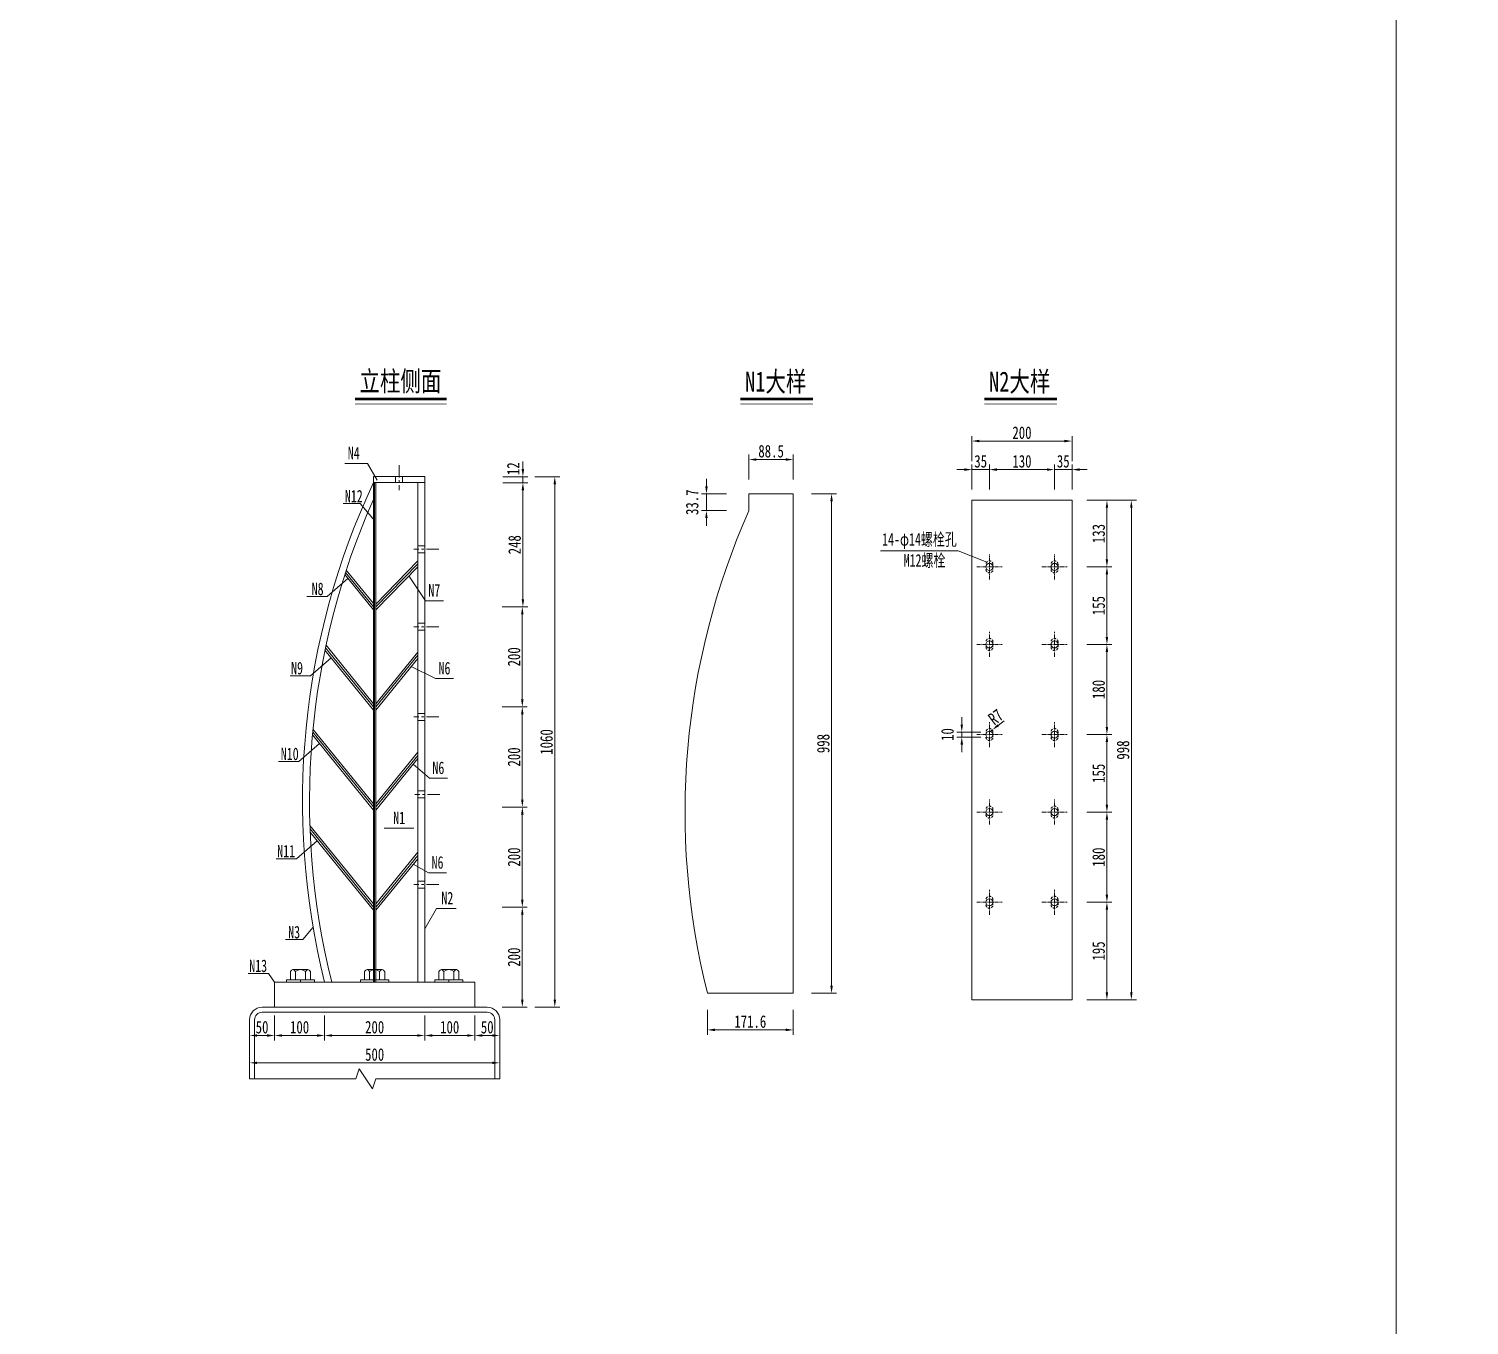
# Model space of a CAD drawing. Extents: x 98573 to 114325, y 0 to 100142.
# Drawn here: x 103129 to 106008, y 53101 to 55691 of the extents above; entities that cross this region are included whole.
import ezdxf

# ---------------------------------------------------------------- set-up
doc = ezdxf.new("R2010")
doc.units = 0
doc.header["$MEASUREMENT"] = 0
doc.linetypes.add('CENTERX2', pattern=[4, 2.5, -0.5, 0.5, -0.5])
doc.linetypes.add('DASHED2', pattern=[0.375, 0.25, -0.125])
doc.layers.get('0').update_dxf_attribs({"lineweight": 13})
doc.layers.get('Defpoints').update_dxf_attribs({"color": 9, "lineweight": 5})
for name, color, linetype, lineweight in [('dashed', 4, 'DASHED2', 5), ('中心线', 2, 'CENTERX2', 15), ('文字', 7, 'Continuous', 5), ('文字说明', 7, 'Continuous', 5), ('标注', 4, 'Continuous', 13), ('涪江 尺寸标注线', 4, 'Continuous', 13), ('涪江 钢板双线', 1, 'Continuous', 13), ('细线', 4, 'Continuous', 13)]:
    doc.layers.add(name, color=color, linetype=linetype, lineweight=lineweight)
doc.styles.get("Standard").update_dxf_attribs({"font": '仿宋_GB2312.ttf', "width": 0.75})
doc.dimstyles.new('0.1', dxfattribs={"dimscale": 0, "dimtxt": 2.5, "dimasz": 1.5, "dimexe": 1, "dimexo": 1, "dimgap": 0.4, "dimtad": 1, "dimdec": 1, "dimdsep": 46, "dimtxsty": 'Standard', "dimcen": 0.2, "dimclrd": 256, "dimclre": 256, "dimclrt": 256, "dimadec": 3, "dimazin": 2, "dimtfac": 1, "dimtdec": 1, "dimtmove": 2, "dimatfit": 3, "dimfxl": 4, "dimfxlon": 1, "dimtolj": 1, "dimtzin": 0, "dimlwd": -1, "dimlwe": -1, "dimarcsym": 0})

# ---------------------------------------------------------------- blocks, each defined once
blk = doc.blocks.new('*D469')
at = {"layer": 'Defpoints', "color": 0, "transparency": 16777216}
for p in [(103935, 54784.4), (103944.5, 54796.4), (104116.9, 54784.4)]:
    blk.add_point(p, dxfattribs=at)
at = {"layer": '标注', "color": 4, "transparency": 16777216}
for p, q in [((104116.9, 54811.4), (104116.9, 54826.4)), ((104116.9, 54796.4), (104116.9, 54784.4)), ((104116.9, 54769.4), (104116.9, 54754.4))]:
    blk.add_line(p, q, dxfattribs=at)
at = {"layer": '标注', "transparency": 16777216}
for p, q in [((104076.9, 54796.4), (104126.9, 54796.4)), ((104076.9, 54784.4), (104126.9, 54784.4))]:
    blk.add_line(p, q, dxfattribs=at)
at = {"layer": '标注', "color": 4, "transparency": 16777216}
for points in [[(104114.4, 54811.4), (104119.4, 54811.4), (104116.9, 54796.4)], [(104114.4, 54769.4), (104119.4, 54769.4), (104116.9, 54784.4)]]:
    blk.add_solid(points, dxfattribs=at)
at = {"layer": '标注', "transparency": 16777216, "insert": (104097.5, 54812.3), "char_height": 25, "attachment_point": 5, "rotation": 90}
blk.add_mtext('\\A1;12', dxfattribs=at)
blk = doc.blocks.new('*D470')
at = {"layer": 'Defpoints', "color": 0, "transparency": 16777216}
for p in [(103823.1, 53936.4), (103860.6, 53736.4), (104115.7, 53736.4)]:
    blk.add_point(p, dxfattribs=at)
at = {"layer": '标注', "transparency": 16777216}
for p, q in [((104075.7, 53936.4), (104125.7, 53936.4)), ((104075.7, 53736.4), (104125.7, 53736.4))]:
    blk.add_line(p, q, dxfattribs=at)
at = {"layer": '标注', "color": 4, "transparency": 16777216}
blk.add_line((104115.7, 53921.4), (104115.7, 53751.4), dxfattribs=at)
for points in [[(104113.2, 53921.4), (104118.2, 53921.4), (104115.7, 53936.4)], [(104113.2, 53751.4), (104118.2, 53751.4), (104115.7, 53736.4)]]:
    blk.add_solid(points, dxfattribs=at)
at = {"layer": '标注', "transparency": 16777216, "insert": (104099.2, 53836.4), "char_height": 25, "attachment_point": 5, "rotation": 90}
blk.add_mtext('\\A1;200', dxfattribs=at)
blk = doc.blocks.new('*D471')
at = {"layer": 'Defpoints', "color": 0, "transparency": 16777216}
for p in [(103863.1, 54136.4), (104115.7, 54136.4), (103863.1, 53936.4)]:
    blk.add_point(p, dxfattribs=at)
at = {"layer": '标注', "transparency": 16777216}
for p, q in [((104075.7, 54136.4), (104125.7, 54136.4)), ((104075.7, 53936.4), (104125.7, 53936.4))]:
    blk.add_line(p, q, dxfattribs=at)
at = {"layer": '标注', "color": 4, "transparency": 16777216}
blk.add_line((104115.7, 53951.4), (104115.7, 54121.4), dxfattribs=at)
for points in [[(104113.2, 54121.4), (104118.2, 54121.4), (104115.7, 54136.4)], [(104113.2, 53951.4), (104118.2, 53951.4), (104115.7, 53936.4)]]:
    blk.add_solid(points, dxfattribs=at)
at = {"layer": '标注', "transparency": 16777216, "insert": (104099.2, 54036.4), "char_height": 25, "attachment_point": 5, "rotation": 90}
blk.add_mtext('\\A1;200', dxfattribs=at)
blk = doc.blocks.new('*D472')
at = {"layer": 'Defpoints', "color": 0, "transparency": 16777216}
for p in [(103863.1, 54336.4), (104115.7, 54336.4), (103863.1, 54136.4)]:
    blk.add_point(p, dxfattribs=at)
at = {"layer": '标注', "transparency": 16777216}
for p, q in [((104075.7, 54336.4), (104125.7, 54336.4)), ((104075.7, 54136.4), (104125.7, 54136.4))]:
    blk.add_line(p, q, dxfattribs=at)
at = {"layer": '标注', "color": 4, "transparency": 16777216}
blk.add_line((104115.7, 54151.4), (104115.7, 54321.4), dxfattribs=at)
for points in [[(104113.2, 54321.4), (104118.2, 54321.4), (104115.7, 54336.4)], [(104113.2, 54151.4), (104118.2, 54151.4), (104115.7, 54136.4)]]:
    blk.add_solid(points, dxfattribs=at)
at = {"layer": '标注', "transparency": 16777216, "insert": (104099.2, 54236.4), "char_height": 25, "attachment_point": 5, "rotation": 90}
blk.add_mtext('\\A1;200', dxfattribs=at)
blk = doc.blocks.new('*D473')
at = {"layer": 'Defpoints', "color": 0, "transparency": 16777216}
for p in [(103863.1, 54536.4), (104115.7, 54536.4), (103863.1, 54336.4)]:
    blk.add_point(p, dxfattribs=at)
at = {"layer": '标注', "transparency": 16777216}
for p, q in [((104075.7, 54536.4), (104125.7, 54536.4)), ((104075.7, 54336.4), (104125.7, 54336.4))]:
    blk.add_line(p, q, dxfattribs=at)
at = {"layer": '标注', "color": 4, "transparency": 16777216}
blk.add_line((104115.7, 54351.4), (104115.7, 54521.4), dxfattribs=at)
for points in [[(104113.2, 54521.4), (104118.2, 54521.4), (104115.7, 54536.4)], [(104113.2, 54351.4), (104118.2, 54351.4), (104115.7, 54336.4)]]:
    blk.add_solid(points, dxfattribs=at)
at = {"layer": '标注', "transparency": 16777216, "insert": (104099.2, 54436.4), "char_height": 25, "attachment_point": 5, "rotation": 90}
blk.add_mtext('\\A1;200', dxfattribs=at)
blk = doc.blocks.new('*D474')
at = {"layer": 'Defpoints', "color": 0, "transparency": 16777216}
for p in [(103877, 54784.4), (104116.9, 54784.4), (103863.1, 54536.4)]:
    blk.add_point(p, dxfattribs=at)
at = {"layer": '标注', "transparency": 16777216}
for p, q in [((104076.9, 54784.4), (104126.9, 54784.4)), ((104076.9, 54536.4), (104126.9, 54536.4))]:
    blk.add_line(p, q, dxfattribs=at)
at = {"layer": '标注', "color": 4, "transparency": 16777216}
blk.add_line((104116.9, 54551.4), (104116.9, 54769.4), dxfattribs=at)
for points in [[(104114.4, 54769.4), (104119.4, 54769.4), (104116.9, 54784.4)], [(104114.4, 54551.4), (104119.4, 54551.4), (104116.9, 54536.4)]]:
    blk.add_solid(points, dxfattribs=at)
at = {"layer": '标注', "transparency": 16777216, "insert": (104100.4, 54660.4), "char_height": 25, "attachment_point": 5, "rotation": 90}
blk.add_mtext('\\A1;248', dxfattribs=at)
blk = doc.blocks.new('*D446')
at = {"layer": 'Defpoints', "color": 0, "transparency": 16777216}
for p in [(103934.7, 54796.4), (104020.6, 53736.4), (104180.6, 53736.4)]:
    blk.add_point(p, dxfattribs=at)
at = {"layer": '标注', "transparency": 16777216}
for p, q in [((104140.6, 54796.4), (104190.6, 54796.4)), ((104140.6, 53736.4), (104190.6, 53736.4))]:
    blk.add_line(p, q, dxfattribs=at)
at = {"layer": '标注', "color": 4, "transparency": 16777216}
blk.add_line((104180.6, 54781.4), (104180.6, 53751.4), dxfattribs=at)
for points in [[(104178.1, 54781.4), (104183.1, 54781.4), (104180.6, 54796.4)], [(104178.1, 53751.4), (104183.1, 53751.4), (104180.6, 53736.4)]]:
    blk.add_solid(points, dxfattribs=at)
at = {"layer": '标注', "transparency": 16777216, "insert": (104164.1, 54266.4), "char_height": 25, "attachment_point": 5, "rotation": 90}
blk.add_mtext('\\A1;1060', dxfattribs=at)
blk = doc.blocks.new('*D591')
at = {"layer": 'Defpoints', "color": 0, "transparency": 16777216}
for p in [(104657.1, 54830.6), (104568.6, 54762.2), (104657.1, 54762.2)]:
    blk.add_point(p, dxfattribs=at)
at = {"layer": '标注', "transparency": 16777216}
for p, q in [((104568.6, 54790.6), (104568.6, 54840.6)), ((104657.1, 54790.6), (104657.1, 54840.6))]:
    blk.add_line(p, q, dxfattribs=at)
at = {"layer": '标注', "color": 4, "transparency": 16777216}
blk.add_line((104583.6, 54830.6), (104642.1, 54830.6), dxfattribs=at)
for points in [[(104583.6, 54833.1), (104583.6, 54828.1), (104568.6, 54830.6)], [(104642.1, 54833.1), (104642.1, 54828.1), (104657.1, 54830.6)]]:
    blk.add_solid(points, dxfattribs=at)
at = {"layer": '标注', "transparency": 16777216, "insert": (104612.9, 54847.1), "char_height": 25, "attachment_point": 5}
blk.add_mtext('\\A1;88.5', dxfattribs=at)
blk = doc.blocks.new('*D592')
at = {"layer": 'Defpoints', "color": 0, "transparency": 16777216}
for p in [(104657.1, 54762.2), (104657.1, 53764.2), (104733.7, 53764.2)]:
    blk.add_point(p, dxfattribs=at)
at = {"layer": '标注', "transparency": 16777216}
for p, q in [((104693.7, 54762.2), (104743.7, 54762.2)), ((104693.7, 53764.2), (104743.7, 53764.2))]:
    blk.add_line(p, q, dxfattribs=at)
at = {"layer": '标注', "color": 4, "transparency": 16777216}
blk.add_line((104733.7, 54747.2), (104733.7, 53779.2), dxfattribs=at)
for points in [[(104731.2, 54747.2), (104736.2, 54747.2), (104733.7, 54762.2)], [(104731.2, 53779.2), (104736.2, 53779.2), (104733.7, 53764.2)]]:
    blk.add_solid(points, dxfattribs=at)
at = {"layer": '标注', "transparency": 16777216, "insert": (104717.2, 54263.2), "char_height": 25, "attachment_point": 5, "rotation": 90}
blk.add_mtext('\\A1;998', dxfattribs=at)
blk = doc.blocks.new('*D593')
at = {"layer": 'Defpoints', "color": 0, "transparency": 16777216}
for p in [(104485.6, 53764.2), (104657.1, 53764.2), (104485.6, 53691.1)]:
    blk.add_point(p, dxfattribs=at)
at = {"layer": '标注', "transparency": 16777216}
for p, q in [((104485.6, 53731.1), (104485.6, 53681.1)), ((104657.1, 53731.1), (104657.1, 53681.1))]:
    blk.add_line(p, q, dxfattribs=at)
at = {"layer": '标注', "color": 4, "transparency": 16777216}
blk.add_line((104642.1, 53691.1), (104500.6, 53691.1), dxfattribs=at)
for points in [[(104500.6, 53693.6), (104500.6, 53688.6), (104485.6, 53691.1)], [(104642.1, 53693.6), (104642.1, 53688.6), (104657.1, 53691.1)]]:
    blk.add_solid(points, dxfattribs=at)
at = {"layer": '标注', "transparency": 16777216, "insert": (104571.3, 53707.6), "char_height": 25, "attachment_point": 5}
blk.add_mtext('\\A1;171.6', dxfattribs=at)
blk = doc.blocks.new('*D594')
at = {"layer": 'Defpoints', "color": 0, "transparency": 16777216}
for p in [(104568.6, 54762.2), (104483.7, 54728.5), (104568.6, 54728.5)]:
    blk.add_point(p, dxfattribs=at)
at = {"layer": '标注', "color": 4, "transparency": 16777216}
for p, q in [((104483.7, 54777.2), (104483.7, 54792.2)), ((104483.7, 54762.2), (104483.7, 54728.5)), ((104483.7, 54713.5), (104483.7, 54698.5))]:
    blk.add_line(p, q, dxfattribs=at)
at = {"layer": '标注', "transparency": 16777216}
for p, q in [((104523.7, 54762.2), (104473.7, 54762.2)), ((104523.7, 54728.5), (104473.7, 54728.5))]:
    blk.add_line(p, q, dxfattribs=at)
at = {"layer": '标注', "color": 4, "transparency": 16777216}
for points in [[(104481.2, 54777.2), (104486.2, 54777.2), (104483.7, 54762.2)], [(104481.2, 54713.5), (104486.2, 54713.5), (104483.7, 54728.5)]]:
    blk.add_solid(points, dxfattribs=at)
at = {"layer": '标注', "transparency": 16777216, "insert": (104455.2, 54745.3), "char_height": 25, "attachment_point": 5, "rotation": 90}
blk.add_mtext('\\A1;33.7', dxfattribs=at)
blk = doc.blocks.new('*D639')
at = {"layer": 'Defpoints', "color": 0, "transparency": 16777216}
for p in [(105014.2, 54810.5), (105014.2, 54616.2), (105049.2, 54616.2)]:
    blk.add_point(p, dxfattribs=at)
at = {"layer": '标注', "color": 4, "transparency": 16777216}
for p, q in [((104999.2, 54810.5), (104984.2, 54810.5)), ((105049.2, 54810.5), (105014.2, 54810.5)), ((105064.2, 54810.5), (105079.2, 54810.5))]:
    blk.add_line(p, q, dxfattribs=at)
at = {"layer": '标注', "transparency": 16777216}
for p, q in [((105014.2, 54770.5), (105014.2, 54820.5)), ((105049.2, 54770.5), (105049.2, 54820.5))]:
    blk.add_line(p, q, dxfattribs=at)
at = {"layer": '标注', "color": 4, "transparency": 16777216}
for points in [[(104999.2, 54813), (104999.2, 54808), (105014.2, 54810.5)], [(105064.2, 54813), (105064.2, 54808), (105049.2, 54810.5)]]:
    blk.add_solid(points, dxfattribs=at)
at = {"layer": '标注', "transparency": 16777216, "insert": (105031.7, 54827), "char_height": 25, "attachment_point": 5}
blk.add_mtext('\\A1;35', dxfattribs=at)
blk = doc.blocks.new('*D640')
at = {"layer": 'Defpoints', "color": 0, "transparency": 16777216}
for p in [(105179.2, 54810.5), (105049.2, 54616.2), (105179.2, 54616.2)]:
    blk.add_point(p, dxfattribs=at)
at = {"layer": '标注', "transparency": 16777216}
for p, q in [((105049.2, 54770.5), (105049.2, 54820.5)), ((105179.2, 54770.5), (105179.2, 54820.5))]:
    blk.add_line(p, q, dxfattribs=at)
at = {"layer": '标注', "color": 4, "transparency": 16777216}
blk.add_line((105064.2, 54810.5), (105164.2, 54810.5), dxfattribs=at)
for points in [[(105064.2, 54813), (105064.2, 54808), (105049.2, 54810.5)], [(105164.2, 54813), (105164.2, 54808), (105179.2, 54810.5)]]:
    blk.add_solid(points, dxfattribs=at)
at = {"layer": '标注', "transparency": 16777216, "insert": (105114.2, 54827), "char_height": 25, "attachment_point": 5}
blk.add_mtext('\\A1;130', dxfattribs=at)
blk = doc.blocks.new('*D641')
at = {"layer": 'Defpoints', "color": 0, "transparency": 16777216}
for p in [(105214.2, 54810.5), (105179.2, 54616.2), (105214.2, 54616.2)]:
    blk.add_point(p, dxfattribs=at)
at = {"layer": '标注', "color": 4, "transparency": 16777216}
for p, q in [((105164.2, 54810.5), (105149.2, 54810.5)), ((105179.2, 54810.5), (105214.2, 54810.5)), ((105229.2, 54810.5), (105244.2, 54810.5))]:
    blk.add_line(p, q, dxfattribs=at)
at = {"layer": '标注', "transparency": 16777216}
for p, q in [((105179.2, 54770.5), (105179.2, 54820.5)), ((105214.2, 54770.5), (105214.2, 54820.5))]:
    blk.add_line(p, q, dxfattribs=at)
at = {"layer": '标注', "color": 4, "transparency": 16777216}
for points in [[(105164.2, 54813), (105164.2, 54808), (105179.2, 54810.5)], [(105229.2, 54813), (105229.2, 54808), (105214.2, 54810.5)]]:
    blk.add_solid(points, dxfattribs=at)
at = {"layer": '标注', "transparency": 16777216, "insert": (105196.7, 54827), "char_height": 25, "attachment_point": 5}
blk.add_mtext('\\A1;35', dxfattribs=at)
blk = doc.blocks.new('*D642')
at = {"layer": 'Defpoints', "color": 0, "transparency": 16777216}
for p in [(105214.2, 54867.6), (105014.2, 54749.2), (105214.2, 54749.2)]:
    blk.add_point(p, dxfattribs=at)
at = {"layer": '标注', "transparency": 16777216}
for p, q in [((105014.2, 54827.6), (105014.2, 54877.6)), ((105214.2, 54827.6), (105214.2, 54877.6))]:
    blk.add_line(p, q, dxfattribs=at)
at = {"layer": '标注', "color": 4, "transparency": 16777216}
blk.add_line((105029.2, 54867.6), (105199.2, 54867.6), dxfattribs=at)
for points in [[(105029.2, 54870.1), (105029.2, 54865.1), (105014.2, 54867.6)], [(105199.2, 54870.1), (105199.2, 54865.1), (105214.2, 54867.6)]]:
    blk.add_solid(points, dxfattribs=at)
at = {"layer": '标注', "transparency": 16777216, "insert": (105114.2, 54884.1), "char_height": 25, "attachment_point": 5}
blk.add_mtext('\\A1;200', dxfattribs=at)
blk = doc.blocks.new('*D643')
at = {"layer": 'Defpoints', "color": 0, "transparency": 16777216}
for p in [(105137.9, 54749.2), (105169.2, 54616.2), (105284, 54616.2)]:
    blk.add_point(p, dxfattribs=at)
at = {"layer": '标注', "transparency": 16777216}
for p, q in [((105244, 54749.2), (105294, 54749.2)), ((105244, 54616.2), (105294, 54616.2))]:
    blk.add_line(p, q, dxfattribs=at)
at = {"layer": '标注', "color": 4, "transparency": 16777216}
blk.add_line((105284, 54734.2), (105284, 54631.2), dxfattribs=at)
for points in [[(105281.5, 54734.2), (105286.5, 54734.2), (105284, 54749.2)], [(105281.5, 54631.2), (105286.5, 54631.2), (105284, 54616.2)]]:
    blk.add_solid(points, dxfattribs=at)
at = {"layer": '标注', "transparency": 16777216, "insert": (105267.5, 54682.7), "char_height": 25, "attachment_point": 5, "rotation": 90}
blk.add_mtext('\\A1;133', dxfattribs=at)
blk = doc.blocks.new('*D644')
at = {"layer": 'Defpoints', "color": 0, "transparency": 16777216}
for p in [(105169.2, 54616.2), (105179.2, 54461.2), (105284, 54461.2)]:
    blk.add_point(p, dxfattribs=at)
at = {"layer": '标注', "transparency": 16777216}
for p, q in [((105244, 54616.2), (105294, 54616.2)), ((105244, 54461.2), (105294, 54461.2))]:
    blk.add_line(p, q, dxfattribs=at)
at = {"layer": '标注', "color": 4, "transparency": 16777216}
blk.add_line((105284, 54601.2), (105284, 54476.2), dxfattribs=at)
for points in [[(105281.5, 54601.2), (105286.5, 54601.2), (105284, 54616.2)], [(105281.5, 54476.2), (105286.5, 54476.2), (105284, 54461.2)]]:
    blk.add_solid(points, dxfattribs=at)
at = {"layer": '标注', "transparency": 16777216, "insert": (105267.5, 54538.7), "char_height": 25, "attachment_point": 5, "rotation": 90}
blk.add_mtext('\\A1;155', dxfattribs=at)
blk = doc.blocks.new('*D645')
at = {"layer": 'Defpoints', "color": 0, "transparency": 16777216}
for p in [(105169.2, 54461.2), (105179.2, 54281.2), (105284, 54281.2)]:
    blk.add_point(p, dxfattribs=at)
at = {"layer": '标注', "transparency": 16777216}
for p, q in [((105244, 54461.2), (105294, 54461.2)), ((105244, 54281.2), (105294, 54281.2))]:
    blk.add_line(p, q, dxfattribs=at)
at = {"layer": '标注', "color": 4, "transparency": 16777216}
blk.add_line((105284, 54446.2), (105284, 54296.2), dxfattribs=at)
for points in [[(105281.5, 54446.2), (105286.5, 54446.2), (105284, 54461.2)], [(105281.5, 54296.2), (105286.5, 54296.2), (105284, 54281.2)]]:
    blk.add_solid(points, dxfattribs=at)
at = {"layer": '标注', "transparency": 16777216, "insert": (105267.5, 54371.2), "char_height": 25, "attachment_point": 5, "rotation": 90}
blk.add_mtext('\\A1;180', dxfattribs=at)
blk = doc.blocks.new('*D646')
at = {"layer": 'Defpoints', "color": 0, "transparency": 16777216}
for p in [(105169.2, 54281.2), (105179.2, 54126.2), (105284, 54126.2)]:
    blk.add_point(p, dxfattribs=at)
at = {"layer": '标注', "transparency": 16777216}
for p, q in [((105244, 54281.2), (105294, 54281.2)), ((105244, 54126.2), (105294, 54126.2))]:
    blk.add_line(p, q, dxfattribs=at)
at = {"layer": '标注', "color": 4, "transparency": 16777216}
blk.add_line((105284, 54266.2), (105284, 54141.2), dxfattribs=at)
for points in [[(105281.5, 54266.2), (105286.5, 54266.2), (105284, 54281.2)], [(105281.5, 54141.2), (105286.5, 54141.2), (105284, 54126.2)]]:
    blk.add_solid(points, dxfattribs=at)
at = {"layer": '标注', "transparency": 16777216, "insert": (105267.5, 54203.7), "char_height": 25, "attachment_point": 5, "rotation": 90}
blk.add_mtext('\\A1;155', dxfattribs=at)
blk = doc.blocks.new('*D647')
at = {"layer": 'Defpoints', "color": 0, "transparency": 16777216}
for p in [(105169.2, 54126.2), (105179.2, 53946.2), (105284, 53946.2)]:
    blk.add_point(p, dxfattribs=at)
at = {"layer": '标注', "transparency": 16777216}
for p, q in [((105244, 54126.2), (105294, 54126.2)), ((105244, 53946.2), (105294, 53946.2))]:
    blk.add_line(p, q, dxfattribs=at)
at = {"layer": '标注', "color": 4, "transparency": 16777216}
blk.add_line((105284, 54111.2), (105284, 53961.2), dxfattribs=at)
for points in [[(105281.5, 54111.2), (105286.5, 54111.2), (105284, 54126.2)], [(105281.5, 53961.2), (105286.5, 53961.2), (105284, 53946.2)]]:
    blk.add_solid(points, dxfattribs=at)
at = {"layer": '标注', "transparency": 16777216, "insert": (105267.5, 54036.2), "char_height": 25, "attachment_point": 5, "rotation": 90}
blk.add_mtext('\\A1;180', dxfattribs=at)
blk = doc.blocks.new('*D648')
at = {"layer": 'Defpoints', "color": 0, "transparency": 16777216}
for p in [(105169.2, 53946.2), (105284, 53946.2), (105170, 53751.2)]:
    blk.add_point(p, dxfattribs=at)
at = {"layer": '标注', "transparency": 16777216}
for p, q in [((105244, 53946.2), (105294, 53946.2)), ((105244, 53751.2), (105294, 53751.2))]:
    blk.add_line(p, q, dxfattribs=at)
at = {"layer": '标注', "color": 4, "transparency": 16777216}
blk.add_line((105284, 53766.2), (105284, 53931.2), dxfattribs=at)
for points in [[(105281.5, 53931.2), (105286.5, 53931.2), (105284, 53946.2)], [(105281.5, 53766.2), (105286.5, 53766.2), (105284, 53751.2)]]:
    blk.add_solid(points, dxfattribs=at)
at = {"layer": '标注', "transparency": 16777216, "insert": (105267.5, 53848.7), "char_height": 25, "attachment_point": 5, "rotation": 90}
blk.add_mtext('\\A1;195', dxfattribs=at)
blk = doc.blocks.new('*D656')
at = {"layer": 'Defpoints', "color": 0, "transparency": 16777216}
for p in [(105214.2, 54749.2), (105332.8, 54749.2), (105214.2, 53751.2)]:
    blk.add_point(p, dxfattribs=at)
at = {"layer": '标注', "transparency": 16777216}
for p, q in [((105292.8, 54749.2), (105342.8, 54749.2)), ((105292.8, 53751.2), (105342.8, 53751.2))]:
    blk.add_line(p, q, dxfattribs=at)
at = {"layer": '标注', "color": 4, "transparency": 16777216}
blk.add_line((105332.8, 53766.2), (105332.8, 54734.2), dxfattribs=at)
for points in [[(105330.3, 54734.2), (105335.3, 54734.2), (105332.8, 54749.2)], [(105330.3, 53766.2), (105335.3, 53766.2), (105332.8, 53751.2)]]:
    blk.add_solid(points, dxfattribs=at)
at = {"layer": '标注', "transparency": 16777216, "insert": (105316.3, 54250.2), "char_height": 25, "attachment_point": 5, "rotation": 90}
blk.add_mtext('\\A1;998', dxfattribs=at)
blk = doc.blocks.new('*D657')
at = {"layer": 'Defpoints', "color": 0, "transparency": 16777216}
for p in [(104993.9, 54276.2), (105042.2, 54286.2), (105042.2, 54276.2)]:
    blk.add_point(p, dxfattribs=at)
at = {"layer": '标注', "color": 4, "transparency": 16777216}
for p, q in [((104993.9, 54301.2), (104993.9, 54316.2)), ((104993.9, 54286.2), (104993.9, 54276.2)), ((104993.9, 54261.2), (104993.9, 54246.2))]:
    blk.add_line(p, q, dxfattribs=at)
at = {"layer": '标注', "transparency": 16777216}
for p, q in [((105032.2, 54286.2), (104983.9, 54286.2)), ((105032.2, 54276.2), (104983.9, 54276.2))]:
    blk.add_line(p, q, dxfattribs=at)
at = {"layer": '标注', "color": 4, "transparency": 16777216}
for points in [[(104991.4, 54301.2), (104996.4, 54301.2), (104993.9, 54286.2)], [(104991.4, 54261.2), (104996.4, 54261.2), (104993.9, 54276.2)]]:
    blk.add_solid(points, dxfattribs=at)
at = {"layer": '标注', "transparency": 16777216, "insert": (104965.4, 54281.2), "char_height": 25, "attachment_point": 5, "rotation": 90}
blk.add_mtext('\\A1;10', dxfattribs=at)
blk = doc.blocks.new('*D658')
at = {"layer": 'Defpoints', "color": 0, "transparency": 16777216}
for p in [(105054.8, 54290.4), (105049.2, 54286.2)]:
    blk.add_point(p, dxfattribs=at)
at = {"layer": '标注', "color": 4, "transparency": 16777216}
for p, q in [((105049.2, 54286.2), (105054.8, 54290.4)), ((105066.7, 54299.5), (105078.6, 54308.7))]:
    blk.add_line(p, q, dxfattribs=at)
blk.add_solid([(105065.2, 54301.5), (105068.2, 54297.6), (105054.8, 54290.4)], dxfattribs=at)
at = {"layer": '标注', "transparency": 16777216, "insert": (105061.6, 54316.4), "char_height": 25, "attachment_point": 5, "rotation": 37.4987}
blk.add_mtext('\\A1;R7', dxfattribs=at)
blk = doc.blocks.new('*D475')
at = {"layer": 'Defpoints', "color": 0, "transparency": 16777216}
for p in [(103620.6, 53756.4), (103720.6, 53756.4), (103720.6, 53679.9)]:
    blk.add_point(p, dxfattribs=at)
at = {"layer": '标注', "transparency": 16777216}
for p, q in [((103620.6, 53719.9), (103620.6, 53669.9)), ((103720.6, 53719.9), (103720.6, 53669.9))]:
    blk.add_line(p, q, dxfattribs=at)
at = {"layer": '标注', "color": 4, "transparency": 16777216}
blk.add_line((103635.6, 53679.9), (103705.6, 53679.9), dxfattribs=at)
for points in [[(103635.6, 53682.4), (103635.6, 53677.4), (103620.6, 53679.9)], [(103705.6, 53682.4), (103705.6, 53677.4), (103720.6, 53679.9)]]:
    blk.add_solid(points, dxfattribs=at)
at = {"layer": '标注', "transparency": 16777216, "insert": (103670.6, 53696.4), "char_height": 25, "attachment_point": 5}
blk.add_mtext('\\A1;100', dxfattribs=at)
blk = doc.blocks.new('*D476')
at = {"layer": 'Defpoints', "color": 0, "transparency": 16777216}
for p in [(103720.6, 53756.4), (103920.6, 53756.4), (103720.6, 53679.9)]:
    blk.add_point(p, dxfattribs=at)
at = {"layer": '标注', "transparency": 16777216}
for p, q in [((103720.6, 53719.9), (103720.6, 53669.9)), ((103920.6, 53719.9), (103920.6, 53669.9))]:
    blk.add_line(p, q, dxfattribs=at)
at = {"layer": '标注', "color": 4, "transparency": 16777216}
blk.add_line((103905.6, 53679.9), (103735.6, 53679.9), dxfattribs=at)
for points in [[(103735.6, 53682.4), (103735.6, 53677.4), (103720.6, 53679.9)], [(103905.6, 53682.4), (103905.6, 53677.4), (103920.6, 53679.9)]]:
    blk.add_solid(points, dxfattribs=at)
at = {"layer": '标注', "transparency": 16777216, "insert": (103820.6, 53696.4), "char_height": 25, "attachment_point": 5}
blk.add_mtext('\\A1;200', dxfattribs=at)
blk = doc.blocks.new('*D477')
at = {"layer": 'Defpoints', "color": 0, "transparency": 16777216}
for p in [(103920.6, 53756.4), (104020.6, 53756.3), (104020.6, 53679.9)]:
    blk.add_point(p, dxfattribs=at)
at = {"layer": '标注', "transparency": 16777216}
for p, q in [((103920.6, 53719.9), (103920.6, 53669.9)), ((104020.6, 53719.9), (104020.6, 53669.9))]:
    blk.add_line(p, q, dxfattribs=at)
at = {"layer": '标注', "color": 4, "transparency": 16777216}
blk.add_line((103935.6, 53679.9), (104005.6, 53679.9), dxfattribs=at)
for points in [[(103935.6, 53682.4), (103935.6, 53677.4), (103920.6, 53679.9)], [(104005.6, 53682.4), (104005.6, 53677.4), (104020.6, 53679.9)]]:
    blk.add_solid(points, dxfattribs=at)
at = {"layer": '标注', "transparency": 16777216, "insert": (103970.6, 53696.4), "char_height": 25, "attachment_point": 5}
blk.add_mtext('\\A1;100', dxfattribs=at)
blk = doc.blocks.new('*D478')
at = {"layer": 'Defpoints', "color": 0, "transparency": 16777216}
for p in [(103570.6, 53701.7), (104070.6, 53700.7), (103570.6, 53625.3)]:
    blk.add_point(p, dxfattribs=at)
at = {"layer": '标注', "transparency": 16777216}
for p, q in [((103570.6, 53665.3), (103570.6, 53615.3)), ((104070.6, 53665.3), (104070.6, 53615.3))]:
    blk.add_line(p, q, dxfattribs=at)
at = {"layer": '标注', "color": 4, "transparency": 16777216}
blk.add_line((104055.6, 53625.3), (103585.6, 53625.3), dxfattribs=at)
for points in [[(103585.6, 53627.8), (103585.6, 53622.8), (103570.6, 53625.3)], [(104055.6, 53627.8), (104055.6, 53622.8), (104070.6, 53625.3)]]:
    blk.add_solid(points, dxfattribs=at)
at = {"layer": '标注', "transparency": 16777216, "insert": (103820.6, 53641.8), "char_height": 25, "attachment_point": 5}
blk.add_mtext('\\A1;500', dxfattribs=at)
blk = doc.blocks.new('*D615')
at = {"layer": 'Defpoints', "color": 0, "transparency": 16777216}
for p in [(103620.6, 53736.4), (103570.6, 53691.9), (103570.6, 53679.9)]:
    blk.add_point(p, dxfattribs=at)
at = {"layer": '标注', "transparency": 16777216}
for p, q in [((103620.6, 53719.9), (103620.6, 53669.9)), ((103570.6, 53681.9), (103570.6, 53669.9))]:
    blk.add_line(p, q, dxfattribs=at)
at = {"layer": '标注', "color": 4, "transparency": 16777216}
blk.add_line((103605.6, 53679.9), (103585.6, 53679.9), dxfattribs=at)
for points in [[(103585.6, 53682.4), (103585.6, 53677.4), (103570.6, 53679.9)], [(103605.6, 53682.4), (103605.6, 53677.4), (103620.6, 53679.9)]]:
    blk.add_solid(points, dxfattribs=at)
at = {"layer": '标注', "transparency": 16777216, "insert": (103595.6, 53696.4), "char_height": 25, "attachment_point": 5}
blk.add_mtext('\\A1;50', dxfattribs=at)
blk = doc.blocks.new('*D616')
at = {"layer": 'Defpoints', "color": 0, "transparency": 16777216}
for p in [(104020.6, 53736.4), (104070.6, 53700.7), (104070.6, 53679.9)]:
    blk.add_point(p, dxfattribs=at)
at = {"layer": '标注', "transparency": 16777216}
for p, q in [((104020.6, 53719.9), (104020.6, 53669.9)), ((104070.6, 53690.7), (104070.6, 53669.9))]:
    blk.add_line(p, q, dxfattribs=at)
at = {"layer": '标注', "color": 4, "transparency": 16777216}
blk.add_line((104035.6, 53679.9), (104055.6, 53679.9), dxfattribs=at)
for points in [[(104035.6, 53682.4), (104035.6, 53677.4), (104020.6, 53679.9)], [(104055.6, 53682.4), (104055.6, 53677.4), (104070.6, 53679.9)]]:
    blk.add_solid(points, dxfattribs=at)
at = {"layer": '标注', "transparency": 16777216, "insert": (104045.6, 53696.4), "char_height": 25, "attachment_point": 5}
blk.add_mtext('\\A1;50', dxfattribs=at)
blk = doc.blocks.new('ls')
at = {"color": 4}
blk.add_line((0, 0), (0, 5), dxfattribs=at)
at = {"layer": '涪江 钢板双线', "color": 4}
for p, q in [((-28, 5), (28, 5)), ((-28, 5), (-28, 0)), ((-28, 0), (28, 0)), ((-20, 21.6), (-20, 5)), ((-18.7, 5), (18.7, 5)), ((-15, 25), (15, 25)), ((-14, 5), (14, 5)), ((-10, 5), (-10, 21.6)), ((10, 5), (10, 21.6)), ((20, 21.6), (20, 5)), ((28, 5), (28, 0))]:
    blk.add_line(p, q, dxfattribs=at)
blk.add_ellipse((-15, -7.9), major_axis=(0, 32.9), ratio=0.341432, start_param=-0.460921, end_param=0.460921, dxfattribs=at)
at = {"layer": '涪江 钢板双线', "color": 4, "extrusion": (0, 0, -1)}
for centre, ratio in [((0, -7.9), 0.682865), ((15, -7.9), 0.341432)]:
    blk.add_ellipse(centre, major_axis=(0, 32.9), ratio=ratio, start_param=-0.460921, end_param=0.460921, dxfattribs=at)

msp = doc.modelspace()

# ---------------------------------------------------------------- linework, layer by layer
at = {"color": 1}
for p, q in [((103818.12859, 53786.44199), (103818.12859, 54796.44199)), ((103920.62859, 54796.44199), (103818.12859, 54796.44199)), ((103920.62859, 54784.44199), (103818.12859, 54784.44199)), ((103823.12859, 53786.44199), (103823.12859, 54784.44199)), ((103862.37859, 54796.44199), (103862.37859, 54784.44199)), ((103876.37859, 54796.44199), (103876.37859, 54784.44199)), ((103906.62859, 54784.44199), (103906.62859, 53786.44199)), ((103920.62859, 54796.44199), (103920.62859, 53786.44199)), ((104657.1262, 54762.19373), (104568.6262, 54762.19373)), ((104568.6262, 54728.45866), (104568.6262, 54762.19373)), ((104657.1262, 54762.19373), (104657.1262, 53764.19373)), ((105014.23381, 53751.15027), (105014.23381, 54749.15027)), ((105014.23381, 54749.15027), (105214.23381, 54749.15027)), ((105214.23381, 54749.15027), (105214.23381, 53751.15027)), ((103920.62859, 54658.44199), (103906.62859, 54658.44199)), ((103920.62859, 54644.44199), (103906.62859, 54644.44199)), ((103818.12859, 54542.79806), (103763.9559, 54609.69575)), ((103823.12859, 54541.87645), (103906.62859, 54627.93)), ((103823.12859, 54530.38844), (103906.62859, 54616.44199)), ((103818.12859, 54530.08593), (103761.01848, 54600.61103)), ((103920.62859, 54503.44199), (103906.62859, 54503.44199)), ((103920.62859, 54489.44199), (103906.62859, 54489.44199)), ((103818.12859, 54330.08593), (103721.34043, 54449.60935)), ((103818.12859, 54342.79806), (103723.46757, 54459.69468)), ((103823.12859, 54342.79806), (103906.62859, 54445.91197)), ((103823.12859, 54330.08593), (103906.62859, 54433.19984)), ((103920.62859, 54323.44199), (103906.62859, 54323.44199)), ((103818.12859, 54142.79806), (103697.39156, 54291.89586)), ((103920.62859, 54309.44199), (103906.62859, 54309.44199)), ((103818.12859, 54130.08593), (103696.32686, 54280.49854)), ((103823.12859, 54142.79806), (103906.62859, 54245.91197)), ((103823.12859, 54130.08593), (103906.62859, 54233.19984)), ((103920.62859, 54168.44199), (103906.62859, 54168.44199)), ((103920.62859, 54154.44199), (103906.62859, 54154.44199)), ((103818.12859, 53942.79806), (103691.19592, 54099.54685)), ((103818.12859, 53930.08593), (103691.69022, 54086.22431)), ((103823.12859, 53942.79806), (103906.62859, 54045.91197)), ((103823.12859, 53930.08593), (103906.62859, 54033.19984)), ((103920.62859, 53988.44199), (103906.62859, 53988.44199)), ((103920.62859, 53974.44199), (103906.62859, 53974.44199)), ((103620.62859, 53786.44199), (104020.62859, 53786.44199)), ((103620.62859, 53786.44199), (103620.62859, 53736.44199)), ((104020.62859, 53786.44199), (104020.57952, 53736.44199)), ((104485.55567, 53764.19373), (104657.1262, 53764.19373)), ((105214.23381, 53751.15027), (105014.23381, 53751.15027)), ((103595.64821, 53736.44199), (104045.60896, 53736.44199)), ((103595.64821, 53726.44199), (104045.60896, 53726.44199)), ((103570.64821, 53593.48254), (103570.64821, 53711.44208)), ((103580.64821, 53593.48603), (103580.64821, 53711.44199)), ((104060.60896, 53711.44199), (104060.60896, 53593.48616)), ((104070.60896, 53711.44199), (104070.60896, 53593.48117))]:
    msp.add_line(p, q, dxfattribs=at)
for centre in [(105049.23381, 54616.15027), (105179.23381, 54616.15027), (105049.23381, 54461.15027), (105179.23381, 54461.15027), (105049.23381, 54281.15027), (105179.23381, 54281.15027), (105049.23381, 54126.15027), (105179.23381, 54126.15027), (105049.23381, 53946.15027), (105179.23381, 53946.15027)]:
    msp.add_circle(centre, 7)
for centre, radius, start, end in [((105176.40636, 54147.98187), 1500, 154.89320904, 193.94713793), ((105176.40636, 54147.98187), 1486, 156.07112248, 194.0812351), ((105926.90397, 54125.73361), 1486, 156.07112248, 194.0812351), ((103595.64821, 53711.44199), 25, 90, 180), ((103595.64821, 53711.44199), 15, 90, 180), ((104045.60896, 53711.44199), 25, 360, 90), ((104045.60896, 53711.44199), 15, 360, 90)]:
    msp.add_arc(centre, radius, start, end, dxfattribs=at)
at = {"layer": 'dashed', "ltscale": 20}
for p, q in [((105056.23381, 54611.26483), (105056.23381, 54621.26483)), ((105186.23381, 54611.26483), (105186.23381, 54621.26483)), ((105056.23381, 54456.26483), (105056.23381, 54466.26483)), ((105186.23381, 54456.26483), (105186.23381, 54466.26483)), ((105056.23381, 54276.26483), (105056.23381, 54286.26483)), ((105186.23381, 54276.26483), (105186.23381, 54286.26483)), ((105056.23381, 54121.26483), (105056.23381, 54131.26483)), ((105186.23381, 54121.26483), (105186.23381, 54131.26483)), ((105056.23381, 53941.26483), (105056.23381, 53951.26483)), ((105186.23381, 53941.26483), (105186.23381, 53951.26483))]:
    msp.add_line(p, q, dxfattribs=at)
for centre, start, end in [((105049.23381, 54621.15027), 0, 180), ((105049.23381, 54611.15027), 180, 0), ((105179.23381, 54621.15027), 0, 180), ((105179.23381, 54611.15027), 180, 0), ((105049.23381, 54466.15027), 0, 180), ((105179.23381, 54466.15027), 0, 180), ((105049.23381, 54456.15027), 180, 0), ((105179.23381, 54456.15027), 180, 0), ((105049.23381, 54286.15027), 0, 180), ((105179.23381, 54286.15027), 0, 180), ((105049.23381, 54276.15027), 180, 0), ((105179.23381, 54276.15027), 180, 0), ((105049.23381, 54131.15027), 0, 180), ((105049.23381, 54121.15027), 180, 0), ((105179.23381, 54131.15027), 0, 180), ((105179.23381, 54121.15027), 180, 0), ((105049.23381, 53951.15027), 0, 180), ((105179.23381, 53951.15027), 0, 180), ((105049.23381, 53941.15027), 180, 0), ((105179.23381, 53941.15027), 180, 0)]:
    msp.add_arc(centre, 7, start, end, dxfattribs=at)
at = {"layer": 'Defpoints'}
for p, q in [((103820.62859, 53786.44199), (103820.62859, 54784.44199)), ((103818.12859, 54536.44199), (103762.48143, 54605.1605)), ((103823.12859, 54536.13245), (103906.62859, 54622.186)), ((103818.12859, 54336.44199), (103722.39675, 54454.66096)), ((103823.12859, 54336.44199), (103906.62859, 54439.55591)), ((103818.12859, 54136.44199), (103696.84928, 54286.20946)), ((103823.12859, 54136.44199), (103906.62859, 54239.55591)), ((103818.12859, 53936.44199), (103691.42739, 54092.90494)), ((103823.12859, 53936.44199), (103906.62859, 54039.55591))]:
    msp.add_line(p, q, dxfattribs=at)
at = {"layer": '中心线', "ltscale": 10}
for p, q in [((103869.37859, 54819.51031), (103869.37859, 54769.29891)), ((103949.10895, 54651.44199), (103898.89755, 54651.44199)), ((103949.10895, 54496.44199), (103898.89755, 54496.44199)), ((103949.10895, 54316.44199), (103898.89755, 54316.44199)), ((103951.10895, 54161.44199), (103900.89755, 54161.44199)), ((103949.10895, 53981.44199), (103898.89755, 53981.44199))]:
    msp.add_line(p, q, dxfattribs=at)
at = {"layer": '中心线', "ltscale": 3}
for p, q in [((105049.23381, 54591.19678), (105049.23381, 54641.10377)), ((105179.23381, 54591.19678), (105179.23381, 54641.10377)), ((105024.12812, 54616.15027), (105074.33951, 54616.15027)), ((105154.12812, 54616.15027), (105204.33951, 54616.15027)), ((105024.12812, 54461.15027), (105074.33951, 54461.15027)), ((105049.23381, 54436.19678), (105049.23381, 54486.10377)), ((105154.12812, 54461.15027), (105204.33951, 54461.15027)), ((105179.23381, 54436.19678), (105179.23381, 54486.10377)), ((105049.23381, 54256.19678), (105049.23381, 54306.10377)), ((105179.23381, 54256.19678), (105179.23381, 54306.10377)), ((105024.12812, 54281.15027), (105074.33951, 54281.15027)), ((105154.12812, 54281.15027), (105204.33951, 54281.15027)), ((105049.23381, 54101.19678), (105049.23381, 54151.10377)), ((105179.23381, 54101.19678), (105179.23381, 54151.10377)), ((105024.12812, 54126.15027), (105074.33951, 54126.15027)), ((105154.12812, 54126.15027), (105204.33951, 54126.15027)), ((105024.12812, 53946.15027), (105074.33951, 53946.15027)), ((105049.23381, 53921.19678), (105049.23381, 53971.10377)), ((105154.12812, 53946.15027), (105204.33951, 53946.15027)), ((105179.23381, 53921.19678), (105179.23381, 53971.10377))]:
    msp.add_line(p, q, dxfattribs=at)
at = {"layer": '文字', "const_width": 5}
for points in [[(103781.13358, 54951.43148), (103964.80918, 54951.43148)], [(104551.71507, 54951.43148), (104696.90413, 54951.43148)], [(105039.29034, 54951.43148), (105184.4794, 54951.43148)]]:
    msp.add_lwpolyline(points, dxfattribs=at)
at = {"layer": '文字', "ltscale": 100, "const_width": 1.5}
for points in [[(103781.13358, 54941.43148), (103964.80918, 54941.43148)], [(104551.71507, 54941.43148), (104696.90413, 54941.43148)], [(105039.29034, 54941.43148), (105184.4794, 54941.43148)]]:
    msp.add_lwpolyline(points, dxfattribs=at)
at = {"layer": '标注'}
for points in [[(98573.01049, 55858.30192), (105862.16093, 55858.30192), (105862.16093, 46332.42017), (98573.01049, 46332.42017)], [(105862.16093, 55858.30192), (113151.31137, 55858.30192), (113151.31137, 46332.42017), (105862.16093, 46332.42017)]]:
    msp.add_lwpolyline(points, close=True, dxfattribs=at)
at = {"layer": '涪江 尺寸标注线'}
msp.add_lwpolyline([(104070.60896, 53593.45622), (103822.83465, 53593.57986), (103816.18832, 53573.57268), (103789.48099, 53613.54637), (103782.83467, 53593.53918), (103570.64821, 53593.46507)], dxfattribs=at)
at = {"layer": '细线'}
for p, q in [((103761.13475, 54822.74483), (103806.00169, 54822.74483)), ((103806.00169, 54822.74483), (103825.5658, 54789.09165)), ((103757.61247, 54742.51622), (103791.45036, 54742.51622)), ((103791.45036, 54742.51622), (103820.62859, 54708.58638)), ((104831.27262, 54648.4385), (104986.64608, 54648.4385)), ((104986.64608, 54648.4385), (105043.78805, 54625.3527)), ((103725.9955, 54556.69388), (103767.29252, 54592.86325)), ((103922.02502, 54548.40244), (103889.07318, 54598.34972)), ((103685.24692, 54556.69388), (103725.9955, 54556.69388)), ((103922.02502, 54548.40244), (103958.05399, 54548.40244)), ((103692.27124, 54398.33988), (103733.56825, 54434.50925)), ((103942.41058, 54393.10767), (103893.37817, 54416.83695)), ((103651.52266, 54398.33988), (103692.27124, 54398.33988)), ((103942.41058, 54393.10767), (103978.43955, 54393.10767)), ((103669.00784, 54227.06777), (103710.30486, 54263.23714)), ((103628.25927, 54227.06777), (103669.00784, 54227.06777)), ((103930.20198, 54193.95647), (103897.51888, 54221.95029)), ((103930.20198, 54193.95647), (103966.23094, 54193.95647)), ((103898.67659, 54093.88089), (103839.38222, 54093.88089)), ((103664.4471, 54032.69982), (103705.74411, 54068.8692)), ((103623.69852, 54032.69982), (103664.4471, 54032.69982)), ((103928.48611, 54004.904), (103897.50607, 54021.93448)), ((103928.48611, 54004.904), (103964.51507, 54004.904)), ((103944.33529, 53933.75062), (103920.62859, 53892.97155)), ((103983.77206, 53933.75062), (103944.33529, 53933.75062)), ((103677.02877, 53871.79208), (103697.7063, 53896.09672)), ((103642.12169, 53871.79208), (103677.02877, 53871.79208)), ((103567.76994, 53803.64423), (103608.51851, 53803.64423)), ((103608.51851, 53803.64423), (103620.62859, 53786.44199))]:
    msp.add_line(p, q, dxfattribs=at)

# ---------------------------------------------------------------- block references
at = {"color": 3, "xscale": -1}
for p in [(103672.30926, 53786.44199), (103820.62859, 53786.44199)]:
    msp.add_blockref('ls', p, dxfattribs=at)
at = {"color": 3}
msp.add_blockref('ls', (103968.94791, 53786.44199), dxfattribs=at)

# ---------------------------------------------------------------- texts
at = {"layer": '文字说明', "width": 0.75}
for s, p in [('立柱侧面', (103790.16224, 54967.24204)), ('N1大样', (104560.74374, 54966.43148)), ('N2大样', (105048.31901, 54966.43148))]:
    msp.add_text(s, height=40, dxfattribs=at).set_placement(p)
at = {"layer": '标注', "width": 0.7}
for s, p in [('N4', (103766.9756, 54831.03758)), ('N12', (103761.05468, 54744.90326)), ('14-φ14螺栓孔', (104834.69017, 54658.70874)), ('M12螺栓', (104877.76189, 54616.61914)), ('N8', (103694.73559, 54559.72883)), ('N7', (103927.86587, 54556.69519)), ('N9', (103653.59729, 54401.37483)), ('N6', (103948.25143, 54401.40042)), ('N10', (103633.07007, 54230.10273)), ('N6', (103936.04283, 54202.24922)), ('N1', (103857.65243, 54102.17364)), ('N11', (103625.8717, 54035.73478)), ('N6', (103934.32696, 54013.19675)), ('N2', (103954.00873, 53942.04337)), ('N3', (103647.79828, 53873.91835)), ('N13', (103569.94312, 53806.67918))]:
    msp.add_text(s, height=25, dxfattribs=at).set_placement(p)

# ---------------------------------------------------------------- dimensions: what is measured, and where the dimension line sits
at = {"layer": '标注'}
for base, p1, p2, picture, middle in [((105214.23381, 54867.55382), (105014.23381, 54749.15027), (105214.23381, 54749.15027), '*D642', (105114.23381, 54884.05382)), ((104657.1262, 54830.60579), (104568.6262, 54762.19373), (104657.1262, 54762.19373), '*D591', (104612.8762, 54847.10579)), ((105014.23381, 54810.50771), (105049.23381, 54616.15027), (105014.23381, 54616.15027), '*D639', (105031.73381, 54827.00771)), ((105179.23381, 54810.50771), (105049.23381, 54616.15027), (105179.23381, 54616.15027), '*D640', (105114.23381, 54827.00771)), ((105214.23381, 54810.50771), (105179.23381, 54616.15027), (105214.23381, 54616.15027), '*D641', (105196.73381, 54827.00771)), ((103720.62859, 53679.94485), (103620.62859, 53756.44199), (103720.62859, 53756.44199), '*D475', (103670.62859, 53696.44485)), ((103720.62859, 53679.94485), (103920.62859, 53756.44199), (103720.62859, 53756.44199), '*D476', (103820.62859, 53696.44485)), ((104020.62849, 53679.93015), (103920.62859, 53756.44199), (104020.62849, 53756.34387), '*D477', (103970.62854, 53696.43015)), ((104485.55567, 53691.10622), (104657.1262, 53764.19373), (104485.55567, 53764.19373), '*D593', (104571.34093, 53707.60622)), ((103570.64821, 53679.94485), (103620.62859, 53736.44199), (103570.64821, 53691.89299), '*D615', (103595.6384, 53696.44485)), ((104070.60896, 53679.93015), (104020.57952, 53736.44199), (104070.60896, 53700.72636), '*D616', (104045.59424, 53696.43015)), ((103570.64821, 53625.30366), (104070.60896, 53700.72636), (103570.64821, 53701.73391), '*D478', (103820.62859, 53641.80366))]:
    dim = msp.add_linear_dim(base=base, p1=p1, p2=p2, dimstyle='0.1', override={"dimscale": 10, "dimclrd": 4}, dxfattribs=at)
    dim.commit()
    dim.dimension.update_dxf_attribs({"geometry": picture, "text_midpoint": middle})
dim = msp.add_linear_dim(base=(104116.90984, 54784.44199), p1=(103944.54525, 54796.44199), p2=(103934.96179, 54784.44199), angle=90, dimstyle='0.1', override={"dimscale": 10, "dimclrd": 4}, dxfattribs=at)
dim.commit()
dim.dimension.update_dxf_attribs({"geometry": '*D469', "text_midpoint": (104097.4542, 54812.33073), "dimtype": 160})
for base, p1, p2, picture, middle in [((104116.90984, 54784.44199), (103863.12859, 54536.44199), (103877.0157, 54784.44199), '*D474', (104100.40984, 54660.44199)), ((104180.57259, 53736.44199), (103934.7286, 54796.44199), (104020.57952, 53736.44199), '*D446', (104164.07259, 54266.44199)), ((104483.73437, 54728.45866), (104568.6262, 54762.19373), (104568.6262, 54728.45866), '*D594', (104455.23437, 54745.3262)), ((104733.73074, 53764.19373), (104657.1262, 54762.19373), (104657.1262, 53764.19373), '*D592', (104717.23074, 54263.19373)), ((105283.97115, 54616.15027), (105137.8759, 54749.15027), (105169.23381, 54616.15027), '*D643', (105267.47115, 54682.65027)), ((105332.76605, 54749.15027), (105214.23381, 53751.15027), (105214.23381, 54749.15027), '*D656', (105316.26605, 54250.15027)), ((105283.97115, 54461.15027), (105169.23381, 54616.15027), (105179.23381, 54461.15027), '*D644', (105267.47115, 54538.65027)), ((104115.65984, 54536.44199), (103863.12859, 54336.44199), (103863.12859, 54536.44199), '*D473', (104099.15984, 54436.44199)), ((105283.97115, 54281.15027), (105169.23381, 54461.15027), (105179.23381, 54281.15027), '*D645', (105267.47115, 54371.15027)), ((104115.65984, 54336.44199), (103863.12859, 54136.44199), (103863.12859, 54336.44199), '*D472', (104099.15984, 54236.44199)), ((104993.94306, 54276.15027), (105042.23381, 54286.15027), (105042.23381, 54276.15027), '*D657', (104965.44306, 54281.15027)), ((105283.97115, 54126.15027), (105169.23381, 54281.15027), (105179.23381, 54126.15027), '*D646', (105267.47115, 54203.65027)), ((104115.65984, 54136.44199), (103863.12859, 53936.44199), (103863.12859, 54136.44199), '*D471', (104099.15984, 54036.44199)), ((105283.97115, 53946.15027), (105169.23381, 54126.15027), (105179.23381, 53946.15027), '*D647', (105267.47115, 54036.15027)), ((105283.97115, 53946.15027), (105169.96796, 53751.15027), (105169.23381, 53946.15027), '*D648', (105267.47115, 53848.65027)), ((104115.65984, 53736.44199), (103823.12859, 53936.44199), (103860.62859, 53736.44199), '*D470', (104099.15984, 53836.44199))]:
    dim = msp.add_linear_dim(base=base, p1=p1, p2=p2, angle=90, dimstyle='0.1', override={"dimscale": 10, "dimclrd": 4}, dxfattribs=at)
    dim.commit()
    dim.dimension.update_dxf_attribs({"geometry": picture, "text_midpoint": middle})
dim = msp.add_radius_dim(center=(105049.23381, 54286.15027), mpoint=(105054.78739, 54290.41148), dimstyle='0.1', override={"dimscale": 10, "dimclrd": 4}, dxfattribs=at)
dim.commit()
dim.dimension.update_dxf_attribs({"geometry": '*D658', "text_midpoint": (105061.59599, 54316.38309), "dimtype": 164})

doc.saveas('drawing.dxf')
